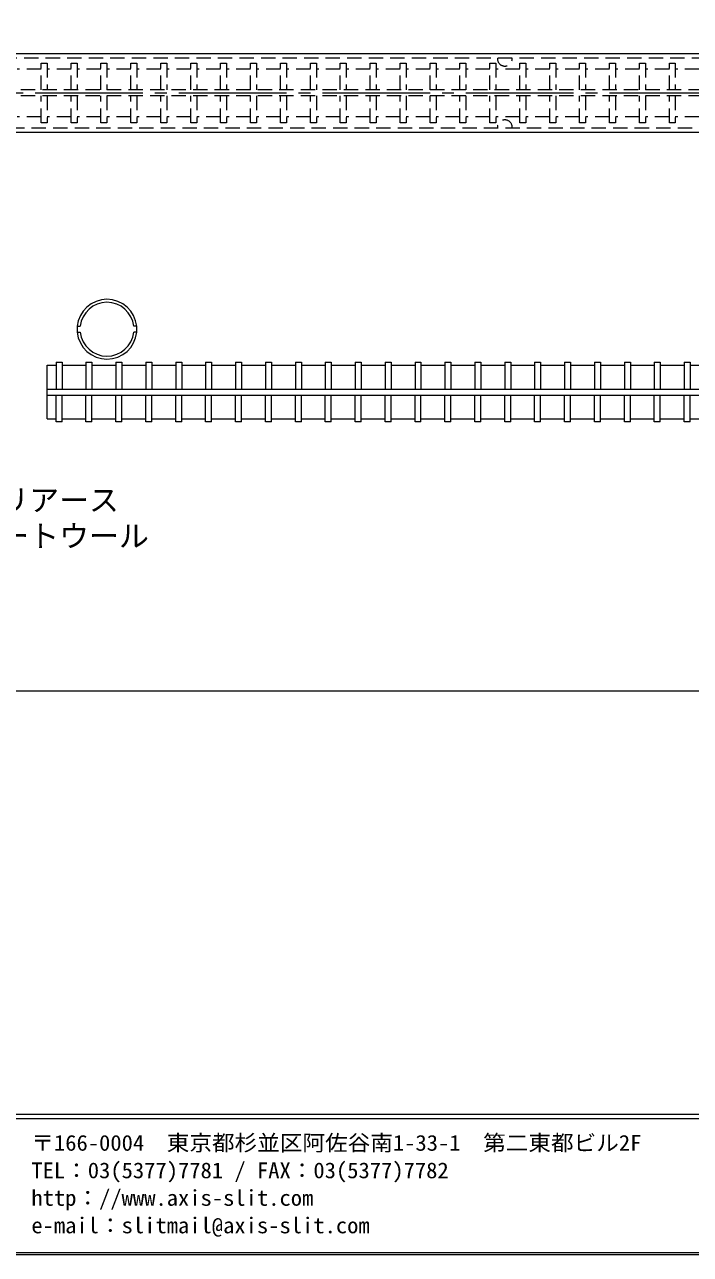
# Model space of a CAD drawing. Units: millimetres at full size, sheet at 1:2; details may follow other scales. Extents: x -280 to 891, y -194 to 194.
# Drawn here: x -41.3 to 70, y -194.2 to 11.4 of the extents above; entities that cross this region are included whole.
import ezdxf
from ezdxf.enums import TextEntityAlignment as Align

# ---------------------------------------------------------------- set-up
doc = ezdxf.new("R2010")
doc.units = ezdxf.units.MM
doc.header["$LTSCALE"] = 2
doc.linetypes.add('CHAIN2', pattern=[12, 9, -1, 1, -1])
doc.linetypes.add('DASHED1', pattern=[1.8, 1.2, -0.6])
doc.layers.add('0-0_', color=7, linetype='Continuous', lineweight=9)
doc.layers.add('1-0_', color=5, linetype='Continuous', lineweight=9)
doc.styles.add('ＭＳ ゴシック', font='')
doc.styles.get('ＭＳ ゴシック').set_extended_font_data('MS Gothic')

msp = doc.modelspace()

# ---------------------------------------------------------------- linework, layer by layer
at = {"layer": '0-0_'}
for p, q in [((280, -170.8), (-280, -170.8)), ((280, -171.5), (-280, -171.5)), ((-280.28, -194.18), (280.28, -194.18))]:
    msp.add_line(p, q, dxfattribs=at)
msp.add_lwpolyline([(280, 193.9), (280, -193.9), (-280, -193.9)], dxfattribs=at)
at = {"layer": '1-0_', "color": 2}
for p, q in [((130.95, 6.55), (-72.55, 6.55)), ((-72.55, -6.55), (130.95, -6.55))]:
    msp.add_line(p, q, dxfattribs=at)
at = {"layer": '1-0_', "color": 2, "linetype": 'DASHED1'}
for p, q in [((227.4, 5.8), (-72.55, 5.8)), ((-72.55, -5.8), (227.4, -5.8))]:
    msp.add_line(p, q, dxfattribs=at)
at = {"layer": '1-0_', "linetype": 'DASHED1'}
for p, q in [((-38.55, 0.5), (-38.55, 5)), ((-33.55, 0.5), (-33.55, 5)), ((-28.55, 0.5), (-28.55, 5)), ((-23.55, 0.5), (-23.55, 5)), ((-18.55, 0.5), (-18.55, 5)), ((-13.55, 0.5), (-13.55, 5)), ((-8.55, 0.5), (-8.55, 5)), ((-3.55, 0.5), (-3.55, 5)), ((1.45, 0.5), (1.45, 5)), ((6.45, 0.5), (6.45, 5)), ((11.45, 0.5), (11.45, 5)), ((16.45, 0.5), (16.45, 5)), ((21.45, 0.5), (21.45, 5)), ((26.45, 0.5), (26.45, 5)), ((31.45, 0.5), (31.45, 5)), ((36.45, 0.5), (36.45, 5)), ((41.45, 0.5), (41.45, 5)), ((46.45, 0.5), (46.45, 5)), ((51.45, 0.5), (51.45, 5)), ((56.45, 0.5), (56.45, 5)), ((61.45, 0.5), (61.45, 5)), ((66.45, 0.5), (66.45, 5)), ((-38.55, -5), (-38.55, -0.5)), ((-37.55, -0.5), (-37.55, -5)), ((-33.55, -5), (-33.55, -0.5)), ((-32.55, -0.5), (-32.55, -5)), ((-28.55, -5), (-28.55, -0.5)), ((-27.55, -0.5), (-27.55, -5)), ((-23.55, -5), (-23.55, -0.5)), ((-22.55, -0.5), (-22.55, -5)), ((-18.55, -5), (-18.55, -0.5)), ((-17.55, -0.5), (-17.55, -5)), ((-13.55, -5), (-13.55, -0.5)), ((-12.55, -0.5), (-12.55, -5)), ((-8.55, -5), (-8.55, -0.5)), ((-7.55, -0.5), (-7.55, -5)), ((-3.55, -5), (-3.55, -0.5)), ((-2.55, -0.5), (-2.55, -5)), ((1.45, -5), (1.45, -0.5)), ((2.45, -0.5), (2.45, -5)), ((6.45, -5), (6.45, -0.5)), ((7.45, -0.5), (7.45, -5)), ((11.45, -5), (11.45, -0.5)), ((12.45, -0.5), (12.45, -5)), ((16.45, -5), (16.45, -0.5)), ((17.45, -0.5), (17.45, -5)), ((21.45, -5), (21.45, -0.5)), ((22.45, -0.5), (22.45, -5)), ((26.45, -5), (26.45, -0.5)), ((27.45, -0.5), (27.45, -5)), ((31.45, -5), (31.45, -0.5)), ((32.45, -0.5), (32.45, -5)), ((36.45, -5), (36.45, -0.5)), ((37.45, -0.5), (37.45, -5)), ((41.45, -5), (41.45, -0.5)), ((42.45, -0.5), (42.45, -5)), ((46.45, -5), (46.45, -0.5)), ((47.45, -0.5), (47.45, -5)), ((51.45, -5), (51.45, -0.5)), ((52.45, -0.5), (52.45, -5)), ((56.45, -5), (56.45, -0.5)), ((57.45, -0.5), (57.45, -5)), ((61.45, -5), (61.45, -0.5)), ((62.45, -0.5), (62.45, -5)), ((66.45, -5), (66.45, -0.5)), ((67.45, -0.5), (67.45, -5)), ((-37.55, -5), (-38.55, -5)), ((-32.55, -5), (-33.55, -5)), ((-27.55, -5), (-28.55, -5)), ((-22.55, -5), (-23.55, -5)), ((-17.55, -5), (-18.55, -5)), ((-12.55, -5), (-13.55, -5)), ((-7.55, -5), (-8.55, -5)), ((-2.55, -5), (-3.55, -5)), ((2.45, -5), (1.45, -5)), ((7.45, -5), (6.45, -5)), ((12.45, -5), (11.45, -5)), ((17.45, -5), (16.45, -5)), ((22.45, -5), (21.45, -5)), ((27.45, -5), (26.45, -5)), ((32.45, -5), (31.45, -5)), ((37.45, -5), (36.45, -5)), ((42.45, -5), (41.45, -5)), ((47.45, -5), (46.45, -5)), ((52.45, -5), (51.45, -5)), ((57.45, -5), (56.45, -5)), ((62.45, -5), (61.45, -5)), ((67.45, -5), (66.45, -5))]:
    msp.add_line(p, q, dxfattribs=at)
at = {"layer": '1-0_', "color": 4, "linetype": 'DASHED1'}
for p, q in [((-38.55, 4), (-42.55, 4)), ((-33.55, 4), (-37.55, 4)), ((-28.55, 4), (-32.55, 4)), ((-23.55, 4), (-27.55, 4)), ((-18.55, 4), (-22.55, 4)), ((-13.55, 4), (-17.55, 4)), ((-8.55, 4), (-12.55, 4)), ((-3.55, 4), (-7.55, 4)), ((1.45, 4), (-2.55, 4)), ((6.45, 4), (2.45, 4)), ((11.45, 4), (7.45, 4)), ((16.45, 4), (12.45, 4)), ((21.45, 4), (17.45, 4)), ((26.45, 4), (22.45, 4)), ((31.45, 4), (27.45, 4)), ((36.45, 4), (32.45, 4)), ((41.45, 4), (37.45, 4)), ((46.45, 4), (42.45, 4)), ((51.45, 4), (47.45, 4)), ((56.45, 4), (52.45, 4)), ((61.45, 4), (57.45, 4)), ((66.45, 4), (62.45, 4)), ((71.45, 4), (67.45, 4)), ((176.45, 0.5), (-72.55, 0.5)), ((176.45, -0.5), (-72.55, -0.5)), ((-38.55, -4), (-42.55, -4)), ((-33.55, -4), (-37.55, -4)), ((-28.55, -4), (-32.55, -4)), ((-23.55, -4), (-27.55, -4)), ((-18.55, -4), (-22.55, -4)), ((-13.55, -4), (-17.55, -4)), ((-8.55, -4), (-12.55, -4)), ((-3.55, -4), (-7.55, -4)), ((1.45, -4), (-2.55, -4)), ((6.45, -4), (2.45, -4)), ((11.45, -4), (7.45, -4)), ((16.45, -4), (12.45, -4)), ((21.45, -4), (17.45, -4)), ((26.45, -4), (22.45, -4)), ((31.45, -4), (27.45, -4)), ((36.45, -4), (32.45, -4)), ((41.45, -4), (37.45, -4)), ((46.45, -4), (42.45, -4)), ((51.45, -4), (47.45, -4)), ((56.45, -4), (52.45, -4)), ((61.45, -4), (57.45, -4)), ((66.45, -4), (62.45, -4)), ((71.45, -4), (67.45, -4))]:
    msp.add_line(p, q, dxfattribs=at)
at = {"layer": '1-0_', "color": 6, "linetype": 'CHAIN2'}
msp.add_line((-207.55, 0), (238.95, 0), dxfattribs=at)
at = {"layer": '1-0_', "color": 3}
for p, q in [((-32.527, -39), (-32.022, -39)), ((-22.573, -39), (-23.078, -39)), ((-32.527, -40), (-32.022, -40)), ((-22.573, -40), (-23.078, -40))]:
    msp.add_line(p, q, dxfattribs=at)
at = {"layer": '1-0_'}
for p, q in [((-36.062, -45), (-36.062, -49.5)), ((-36.062, -45), (-35.062, -45)), ((-35.062, -45), (-35.062, -49.5)), ((-31.062, -45), (-31.062, -49.5)), ((-31.062, -45), (-30.062, -45)), ((-30.062, -45), (-30.062, -49.5)), ((-26.062, -45), (-25.062, -45)), ((-26.062, -45), (-26.062, -49.5)), ((-25.062, -45), (-25.062, -49.5)), ((-21.062, -45), (-20.063, -45)), ((-21.062, -45), (-21.062, -49.5)), ((-20.063, -45), (-20.063, -49.5)), ((-16.062, -45), (-15.062, -45)), ((-16.062, -45), (-16.062, -49.5)), ((-15.062, -45), (-15.062, -49.5)), ((-11.062, -45), (-11.062, -49.5)), ((-11.062, -45), (-10.062, -45)), ((-10.062, -45), (-10.062, -49.5)), ((-6.062, -45), (-6.062, -49.5)), ((-6.062, -45), (-5.063, -45)), ((-5.063, -45), (-5.063, -49.5)), ((-1.062, -45), (-0.062, -45)), ((-1.062, -45), (-1.062, -49.5)), ((-0.062, -45), (-0.062, -49.5)), ((3.938, -45), (3.938, -49.5)), ((3.938, -45), (4.938, -45)), ((4.938, -45), (4.938, -49.5)), ((8.938, -45), (9.938, -45)), ((8.938, -45), (8.938, -49.5)), ((9.938, -45), (9.938, -49.5)), ((13.938, -45), (13.938, -49.5)), ((13.938, -45), (14.938, -45)), ((14.938, -45), (14.938, -49.5)), ((18.938, -45), (18.938, -49.5)), ((18.938, -45), (19.938, -45)), ((19.938, -45), (19.938, -49.5)), ((23.938, -45), (24.938, -45)), ((23.938, -45), (23.938, -49.5)), ((24.938, -45), (24.938, -49.5)), ((28.938, -45), (29.938, -45)), ((28.938, -45), (28.938, -49.5)), ((29.938, -45), (29.938, -49.5)), ((33.938, -45), (34.938, -45)), ((33.938, -45), (33.938, -49.5)), ((34.938, -45), (34.938, -49.5)), ((38.938, -45), (39.938, -45)), ((38.938, -45), (38.938, -49.5)), ((39.938, -45), (39.938, -49.5)), ((43.938, -45), (43.938, -49.5)), ((43.938, -45), (44.938, -45)), ((44.938, -45), (44.938, -49.5)), ((48.938, -45), (48.938, -49.5)), ((48.938, -45), (49.938, -45)), ((49.938, -45), (49.938, -49.5)), ((53.938, -45), (54.938, -45)), ((53.938, -45), (53.938, -49.5)), ((54.938, -45), (54.938, -49.5)), ((58.938, -45), (59.938, -45)), ((58.938, -45), (58.938, -49.5)), ((59.938, -45), (59.938, -49.5)), ((63.938, -45), (64.938, -45)), ((63.938, -45), (63.938, -49.5)), ((64.938, -45), (64.938, -49.5)), ((68.938, -45), (68.938, -49.5)), ((68.938, -45), (69.938, -45)), ((69.938, -45), (69.938, -49.5)), ((-37.55, -49.5), (231.45, -49.5)), ((-37.55, -50.5), (231.45, -50.5)), ((-36.062, -55), (-36.062, -50.5)), ((-35.062, -55), (-35.062, -50.5)), ((-31.062, -55), (-31.062, -50.5)), ((-30.062, -55), (-30.062, -50.5)), ((-26.062, -55), (-26.062, -50.5)), ((-25.062, -55), (-25.062, -50.5)), ((-21.062, -55), (-21.062, -50.5)), ((-20.063, -55), (-20.063, -50.5)), ((-16.062, -55), (-16.062, -50.5)), ((-15.062, -55), (-15.062, -50.5)), ((-11.062, -55), (-11.062, -50.5)), ((-10.062, -55), (-10.062, -50.5)), ((-6.062, -55), (-6.062, -50.5)), ((-5.063, -55), (-5.063, -50.5)), ((-1.062, -55), (-1.062, -50.5)), ((-0.062, -55), (-0.062, -50.5)), ((3.938, -55), (3.938, -50.5)), ((4.938, -55), (4.938, -50.5)), ((8.938, -55), (8.938, -50.5)), ((9.938, -55), (9.938, -50.5)), ((13.938, -55), (13.938, -50.5)), ((14.938, -55), (14.938, -50.5)), ((18.938, -55), (18.938, -50.5)), ((19.938, -55), (19.938, -50.5)), ((23.938, -55), (23.938, -50.5)), ((24.938, -55), (24.938, -50.5)), ((28.938, -55), (28.938, -50.5)), ((29.938, -55), (29.938, -50.5)), ((33.938, -55), (33.938, -50.5)), ((34.938, -55), (34.938, -50.5)), ((38.938, -55), (38.938, -50.5)), ((39.938, -55), (39.938, -50.5)), ((43.938, -55), (43.938, -50.5)), ((44.938, -55), (44.938, -50.5)), ((48.938, -55), (48.938, -50.5)), ((49.938, -55), (49.938, -50.5)), ((53.938, -55), (53.938, -50.5)), ((54.938, -55), (54.938, -50.5)), ((58.938, -55), (58.938, -50.5)), ((59.938, -55), (59.938, -50.5)), ((63.938, -55), (63.938, -50.5)), ((64.938, -55), (64.938, -50.5)), ((68.938, -55), (68.938, -50.5)), ((69.938, -55), (69.938, -50.5)), ((-35.062, -55), (-36.062, -55)), ((-30.062, -55), (-31.062, -55)), ((-25.062, -55), (-26.062, -55)), ((-20.063, -55), (-21.062, -55)), ((-15.062, -55), (-16.062, -55)), ((-10.062, -55), (-11.062, -55)), ((-5.063, -55), (-6.062, -55)), ((-0.062, -55), (-1.062, -55)), ((4.938, -55), (3.938, -55)), ((9.938, -55), (8.938, -55)), ((14.938, -55), (13.938, -55)), ((19.938, -55), (18.938, -55)), ((24.938, -55), (23.938, -55)), ((29.938, -55), (28.938, -55)), ((34.938, -55), (33.938, -55)), ((39.938, -55), (38.938, -55)), ((44.938, -55), (43.938, -55)), ((49.938, -55), (48.938, -55)), ((54.938, -55), (53.938, -55)), ((59.938, -55), (58.938, -55)), ((64.938, -55), (63.938, -55)), ((69.938, -55), (68.938, -55))]:
    msp.add_line(p, q, dxfattribs=at)
at = {"layer": '1-0_', "color": 4}
for p, q in [((-37.55, -45.5), (-36.062, -45.5)), ((-37.55, -54.5), (-37.55, -45.5)), ((-35.062, -45.5), (-31.062, -45.5)), ((-30.062, -45.5), (-26.062, -45.5)), ((-25.062, -45.5), (-21.062, -45.5)), ((-20.063, -45.5), (-16.062, -45.5)), ((-15.062, -45.5), (-11.062, -45.5)), ((-10.062, -45.5), (-6.062, -45.5)), ((-5.063, -45.5), (-1.062, -45.5)), ((-0.062, -45.5), (3.938, -45.5)), ((4.938, -45.5), (8.938, -45.5)), ((9.938, -45.5), (13.938, -45.5)), ((14.938, -45.5), (18.938, -45.5)), ((19.938, -45.5), (23.938, -45.5)), ((24.938, -45.5), (28.938, -45.5)), ((29.938, -45.5), (33.938, -45.5)), ((34.938, -45.5), (38.938, -45.5)), ((39.938, -45.5), (43.938, -45.5)), ((44.938, -45.5), (48.938, -45.5)), ((49.938, -45.5), (53.938, -45.5)), ((54.938, -45.5), (58.938, -45.5)), ((59.938, -45.5), (63.938, -45.5)), ((64.938, -45.5), (68.938, -45.5)), ((69.938, -45.5), (73.938, -45.5)), ((-37.55, -54.5), (-36.062, -54.5)), ((-35.062, -54.5), (-31.062, -54.5)), ((-30.062, -54.5), (-26.062, -54.5)), ((-25.062, -54.5), (-21.062, -54.5)), ((-20.063, -54.5), (-16.062, -54.5)), ((-15.062, -54.5), (-11.062, -54.5)), ((-10.062, -54.5), (-6.062, -54.5)), ((-5.063, -54.5), (-1.062, -54.5)), ((-0.062, -54.5), (3.938, -54.5)), ((4.938, -54.5), (8.938, -54.5)), ((9.938, -54.5), (13.938, -54.5)), ((14.938, -54.5), (18.938, -54.5)), ((19.938, -54.5), (23.938, -54.5)), ((24.938, -54.5), (28.938, -54.5)), ((29.938, -54.5), (33.938, -54.5)), ((34.938, -54.5), (38.938, -54.5)), ((39.938, -54.5), (43.938, -54.5)), ((44.938, -54.5), (48.938, -54.5)), ((49.938, -54.5), (53.938, -54.5)), ((54.938, -54.5), (58.938, -54.5)), ((59.938, -54.5), (63.938, -54.5)), ((64.938, -54.5), (68.938, -54.5)), ((69.938, -54.5), (73.938, -54.5))]:
    msp.add_line(p, q, dxfattribs=at)
at = {"layer": '1-0_', "color": 7}
msp.add_line((260.95, -100), (-72.55, -100), dxfattribs=at)
at = {"layer": '1-0_', "linetype": 'DASHED1'}
for points in [[(-38.55, 5), (-37.55, 5), (-37.55, 0.5)], [(-33.55, 5), (-32.55, 5), (-32.55, 0.5)], [(-28.55, 5), (-27.55, 5), (-27.55, 0.5)], [(-23.55, 5), (-22.55, 5), (-22.55, 0.5)], [(-18.55, 5), (-17.55, 5), (-17.55, 0.5)], [(-13.55, 5), (-12.55, 5), (-12.55, 0.5)], [(-8.55, 5), (-7.55, 5), (-7.55, 0.5)], [(-3.55, 5), (-2.55, 5), (-2.55, 0.5)], [(1.45, 5), (2.45, 5), (2.45, 0.5)], [(6.45, 5), (7.45, 5), (7.45, 0.5)], [(11.45, 5), (12.45, 5), (12.45, 0.5)], [(16.45, 5), (17.45, 5), (17.45, 0.5)], [(21.45, 5), (22.45, 5), (22.45, 0.5)], [(26.45, 5), (27.45, 5), (27.45, 0.5)], [(31.45, 5), (32.45, 5), (32.45, 0.5)], [(36.45, 5), (37.45, 5), (37.45, 0.5)], [(41.45, 5), (42.45, 5), (42.45, 0.5)], [(46.45, 5), (47.45, 5), (47.45, 0.5)], [(51.45, 5), (52.45, 5), (52.45, 0.5)], [(56.45, 5), (57.45, 5), (57.45, 0.5)], [(61.45, 5), (62.45, 5), (62.45, 0.5)], [(66.45, 5), (67.45, 5), (67.45, 0.5)]]:
    msp.add_lwpolyline(points, dxfattribs=at)
at = {"layer": '1-0_', "color": 2, "linetype": 'DASHED1'}
for centre, start, end in [((38.95, 5.75), 177.70756, 2.29244), ((38.95, -5.75), 357.70756, 182.29244)]:
    msp.add_arc(centre, 1.25, start, end, dxfattribs=at)
at = {"layer": '1-0_', "color": 4}
for start, end in [(5.73921, 174.2608), (185.73921, 354.2608)]:
    msp.add_arc((-27.55, -39.5), 5, start, end, dxfattribs=at)
at = {"layer": '1-0_', "color": 3}
for centre, radius, start, end in [((-27.55, -39.5), 4.5, 6.37938, 173.62061), ((-27.05, -39.5), 5.5, 174.78407, 185.21593), ((-28.05, -39.5), 5.5, 354.78407, 5.21593), ((-27.55, -39.5), 4.5, 186.37939, 353.62061)]:
    msp.add_arc(centre, radius, start, end, dxfattribs=at)

# ---------------------------------------------------------------- texts
at = {"layer": '0-0_', "style": 'ＭＳ ゴシック', "width": 1.05}
for s, p in [('〒166-0004\u3000東京都杉並区阿佐谷南1-33-1\u3000第二東都ビル2F', (-40.192, -177.64)), ('TEL：03(5377)7781 / FAX：03(5377)7782', (-40.192, -182.24)), ('http：//www.axis-slit.com', (-40.192, -186.84)), ('e-mail：slitmail@axis-slit.com', (-40.192, -191.44))]:
    msp.add_text(s, height=2.639, dxfattribs=at).set_placement(p, align=Align.BOTTOM_LEFT)
at = {"layer": '1-0_', "color": 7, "style": 'ＭＳ ゴシック'}
for s, p in [('アルカリアース', (-60.55, -71)), ('シリケートウール', (-60.55, -77))]:
    msp.add_text(s, height=3.666, dxfattribs=at).set_placement(p, align=Align.BOTTOM_LEFT)

doc.saveas('drawing.dxf')
